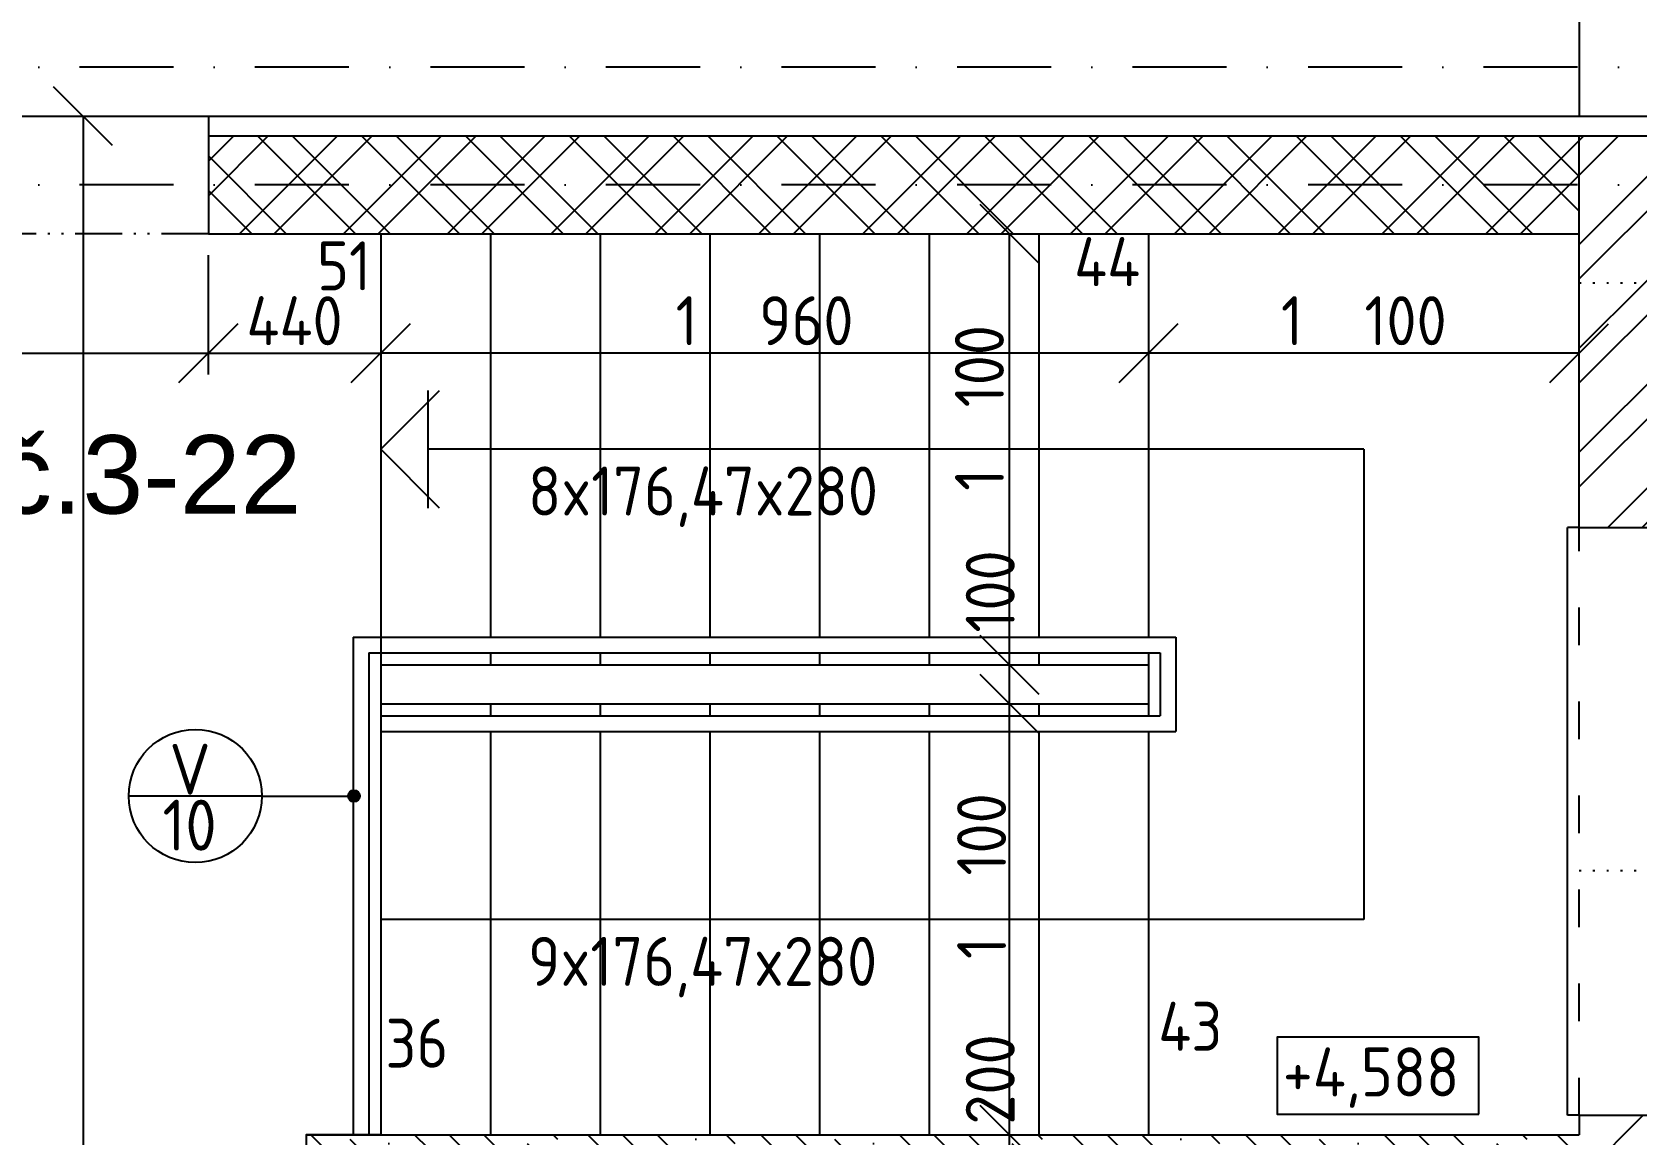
# Model space of a CAD drawing. Extents: x 4511820 to 5180432, y -1526536 to -944957.
# Drawn here: x 5036591 to 5040688, y -1139154 to -1136339 of the extents above; entities that cross this region are included whole.
import ezdxf

# ---------------------------------------------------------------- set-up
doc = ezdxf.new("R2010")
doc.units = 0
doc.header["$MEASUREMENT"] = 0
for name, pattern in [('ACAD_ISO03W100', [30, 12, -18]), ('ACAD_ISO07W100', [3.5, 0.5, -3]), ('ACAD_ISO12W100', [22, 12, -3, 0.5, -3, 0.5, -3]), ('BODKOCIARKOVANA_3', [5.6, 3, -1.3, 0, -1.3])]:
    doc.linetypes.add(name, pattern=pattern)
doc.layers.get('0').update_dxf_attribs({"linetype": 'CONTINUOUS'})
doc.layers.get('Defpoints').update_dxf_attribs({"color": 61, "linetype": 'CONTINUOUS'})
for name, color, linetype in [('KÓTY', 4, 'CONTINUOUS'), ('MÚRY', 1, 'CONTINUOUS'), ('osi', 253, 'CONTINUOUS'), ('Plochy', 41, 'CONTINUOUS'), ('POPIS', 7, 'CONTINUOUS'), ('POZEMOK', 7, 'CONTINUOUS'), ('TENKÁ', 7, 'CONTINUOUS'), ('ŠRAFY', 82, 'CONTINUOUS')]:
    doc.layers.add(name, color=color, linetype=linetype)
doc.styles.add('Style-Arial', font='arial.ttf')
doc.styles.add('STYLE1', font='isocp.shx')
doc.dimstyles.new('STANDARD-50', dxfattribs={"dimtxt": 125, "dimasz": 150, "dimexe": 10, "dimexo": 200, "dimgap": 20, "dimtad": 1, "dimdsep": 46, "dimlunit": 6, "dimtxsty": 'STYLE1', "dimblk1": 'OBLIQUE', "dimblk2": 'OBLIQUE', "dimsah": 1, "dimcen": 2.5, "dimse1": 1, "dimse2": 1, "dimadec": 0, "dimazin": 0, "dimtfac": 1, "dimtmove": 1, "dimatfit": 3, "dimldrblk": 'OBLIQUE', "dimfxl": 1, "dimtolj": 1, "dimtzin": 0, "dimarcsym": 0})
pattern_1 = [(45, (584112, 91563.12), (-132.5825215, 132.5825215), []), (45, (584200.39, 91563.12), (-132.5825215, 132.5825215), [])]

# ---------------------------------------------------------------- blocks, each defined once
blk = doc.blocks.new('_OBLIQUE')
at = {"color": 0, "linetype": 'ByBlock'}
blk.add_line((-0.5, -0.5), (0.5, 0.5), dxfattribs=at)
blk = doc.blocks.new('*D12831')
at = {"layer": 'Defpoints', "color": 0}
for p in [(5040541, -1136304.2), (5040541, -1136554.2), (5043687.5, -1136554.2)]:
    blk.add_point(p, dxfattribs=at)
at = {"layer": 'KÓTY', "color": 0, "lineweight": -2}
blk.add_line((5043687.5, -1136304.2), (5043687.5, -1136554.2), dxfattribs=at)
at = {"layer": 'KÓTY', "color": 0, "linetype": 'ByBlock', "lineweight": -2, "xscale": 150, "yscale": 150, "zscale": 150}
for p, rotation in [((5043687.5, -1136304.2), 90), ((5043687.5, -1136554.2), 270)]:
    blk.add_blockref('_OBLIQUE', p, dxfattribs=dict(at, rotation=rotation))
at = {"layer": 'KÓTY', "color": 0, "insert": (5043521.5, -1136352.5), "char_height": 125, "attachment_point": 5, "rotation": 90, "style": 'STYLE1'}
blk.add_mtext('\\A1;250', dxfattribs=at)
blk = doc.blocks.new('*D12832')
at = {"layer": 'Defpoints', "color": 0}
for p in [(5040541, -1136854.2), (5040541, -1142974.2), (5043687.5, -1142974.2)]:
    blk.add_point(p, dxfattribs=at)
at = {"layer": 'KÓTY', "color": 0, "lineweight": -2}
blk.add_line((5043687.5, -1136854.2), (5043687.5, -1142974.2), dxfattribs=at)
at = {"layer": 'KÓTY', "color": 0, "linetype": 'ByBlock', "lineweight": -2, "xscale": 150, "yscale": 150, "zscale": 150}
for p, rotation in [((5043687.5, -1136854.2), 90), ((5043687.5, -1142974.2), 270)]:
    blk.add_blockref('_OBLIQUE', p, dxfattribs=dict(at, rotation=rotation))
at = {"layer": 'KÓTY', "color": 0, "insert": (5043605, -1139914.2), "char_height": 125, "attachment_point": 5, "rotation": 90, "style": 'STYLE1'}
blk.add_mtext('\\A1;6ﾠ120', dxfattribs=at)
blk = doc.blocks.new('*D12833')
at = {"layer": 'Defpoints', "color": 0}
for p in [(5040541, -1136604.2), (5043687.5, -1136604.2), (5040541, -1136854.2)]:
    blk.add_point(p, dxfattribs=at)
at = {"layer": 'KÓTY', "color": 0, "lineweight": -2}
blk.add_line((5043687.5, -1136854.2), (5043687.5, -1136604.2), dxfattribs=at)
at = {"layer": 'KÓTY', "color": 0, "linetype": 'ByBlock', "lineweight": -2, "xscale": 150, "yscale": 150, "zscale": 150}
for p, rotation in [((5043687.5, -1136604.2), 90), ((5043687.5, -1136854.2), 270)]:
    blk.add_blockref('_OBLIQUE', p, dxfattribs=dict(at, rotation=rotation))
at = {"layer": 'KÓTY', "color": 0, "insert": (5043533.5, -1136718), "char_height": 125, "attachment_point": 5, "rotation": 90, "style": 'STYLE1'}
blk.add_mtext('\\A1;250', dxfattribs=at)
blk = doc.blocks.new('*D18342')
at = {"layer": 'Defpoints', "color": 0}
for p in [(5039086.2, -1139154.2), (5039086.2, -1139154.2), (5039086.2, -1139354.2)]:
    blk.add_point(p, dxfattribs=at)
at = {"layer": 'KÓTY', "color": 0, "lineweight": -2}
blk.add_line((5039086.2, -1139354.2), (5039086.2, -1139154.2), dxfattribs=at)
at = {"layer": 'KÓTY', "color": 0, "linetype": 'ByBlock', "lineweight": -2, "xscale": 150, "yscale": 150, "zscale": 150}
for p, rotation in [((5039086.2, -1139154.2), 90), ((5039086.2, -1139354.2), 270)]:
    blk.add_blockref('_OBLIQUE', p, dxfattribs=dict(at, rotation=rotation))
at = {"layer": 'KÓTY', "color": 0, "insert": (5039037.2, -1139012.7), "char_height": 125, "attachment_point": 5, "rotation": 90, "style": 'STYLE1'}
blk.add_mtext('\\A1;200', dxfattribs=at)
blk = doc.blocks.new('*D18343')
at = {"layer": 'Defpoints', "color": 0}
for p in [(5039086.2, -1138054.2), (5039285.5, -1138054.2), (5039285.5, -1139154.2)]:
    blk.add_point(p, dxfattribs=at)
at = {"layer": 'KÓTY', "color": 0, "lineweight": -2}
blk.add_line((5039086.2, -1139154.2), (5039086.2, -1138054.2), dxfattribs=at)
at = {"layer": 'KÓTY', "color": 0, "linetype": 'ByBlock', "lineweight": -2, "xscale": 150, "yscale": 150, "zscale": 150}
for p, rotation in [((5039086.2, -1138054.2), 90), ((5039086.2, -1139154.2), 270)]:
    blk.add_blockref('_OBLIQUE', p, dxfattribs=dict(at, rotation=rotation))
at = {"layer": 'KÓTY', "color": 0, "insert": (5039015.1, -1138493.7), "char_height": 125, "attachment_point": 5, "rotation": 90, "style": 'STYLE1'}
blk.add_mtext('\\A1;1ﾠ100', dxfattribs=at)
blk = doc.blocks.new('*D18344')
at = {"layer": 'Defpoints', "color": 0}
for p in [(5039086.2, -1137954.2), (5039565.5, -1137954.2), (5039565.5, -1138054.2)]:
    blk.add_point(p, dxfattribs=at)
at = {"layer": 'KÓTY', "color": 0, "lineweight": -2}
blk.add_line((5039086.2, -1138054.2), (5039086.2, -1137954.2), dxfattribs=at)
at = {"layer": 'KÓTY', "color": 0, "linetype": 'ByBlock', "lineweight": -2, "xscale": 150, "yscale": 150, "zscale": 150}
for p, rotation in [((5039086.2, -1137954.2), 90), ((5039086.2, -1138054.2), 270)]:
    blk.add_blockref('_OBLIQUE', p, dxfattribs=dict(at, rotation=rotation))
at = {"layer": 'KÓTY', "color": 0, "insert": (5039037.2, -1137767.2), "char_height": 125, "attachment_point": 5, "rotation": 90, "style": 'STYLE1'}
blk.add_mtext('\\A1;100', dxfattribs=at)
blk = doc.blocks.new('*D18345')
at = {"layer": 'Defpoints', "color": 0}
for p in [(5039086.2, -1136854.2), (5039086.2, -1136854.2), (5039086.2, -1137954.2)]:
    blk.add_point(p, dxfattribs=at)
at = {"layer": 'KÓTY', "color": 0, "lineweight": -2}
blk.add_line((5039086.2, -1137954.2), (5039086.2, -1136854.2), dxfattribs=at)
at = {"layer": 'KÓTY', "color": 0, "linetype": 'ByBlock', "lineweight": -2, "xscale": 150, "yscale": 150, "zscale": 150}
for p, rotation in [((5039086.2, -1136854.2), 90), ((5039086.2, -1137954.2), 270)]:
    blk.add_blockref('_OBLIQUE', p, dxfattribs=dict(at, rotation=rotation))
at = {"layer": 'KÓTY', "color": 0, "insert": (5039009.6, -1137298.7), "char_height": 125, "attachment_point": 5, "rotation": 90, "style": 'STYLE1'}
blk.add_mtext('\\A1;1ﾠ100', dxfattribs=at)
blk = doc.blocks.new('*D18349')
at = {"layer": 'Defpoints', "color": 0}
for p in [(5037481, -1136992.7), (5039441, -1136992.7), (5037481, -1137158.7)]:
    blk.add_point(p, dxfattribs=at)
at = {"layer": 'KÓTY', "color": 0, "lineweight": -2}
blk.add_line((5039441, -1137158.7), (5037481, -1137158.7), dxfattribs=at)
at = {"layer": 'KÓTY', "color": 0, "linetype": 'ByBlock', "lineweight": -2, "xscale": 150, "yscale": 150, "zscale": 150, "rotation": 180}
blk.add_blockref('_OBLIQUE', (5037481, -1137158.7), dxfattribs=at)
at = {"layer": 'KÓTY', "color": 0, "linetype": 'ByBlock', "lineweight": -2, "xscale": 150, "yscale": 150, "zscale": 150}
blk.add_blockref('_OBLIQUE', (5039441, -1137158.7), dxfattribs=at)
at = {"layer": 'KÓTY', "color": 0, "insert": (5038461, -1137076.1), "char_height": 125, "attachment_point": 5, "style": 'STYLE1'}
blk.add_mtext('\\A1;1ﾠ960', dxfattribs=at)
blk = doc.blocks.new('*D18350')
at = {"layer": 'Defpoints', "color": 0}
for p in [(5039441, -1136992.7), (5040541, -1136992.7), (5039441, -1137158.7)]:
    blk.add_point(p, dxfattribs=at)
at = {"layer": 'KÓTY', "color": 0, "lineweight": -2}
blk.add_line((5040541, -1137158.7), (5039441, -1137158.7), dxfattribs=at)
at = {"layer": 'KÓTY', "color": 0, "linetype": 'ByBlock', "lineweight": -2, "xscale": 150, "yscale": 150, "zscale": 150, "rotation": 180}
blk.add_blockref('_OBLIQUE', (5039441, -1137158.7), dxfattribs=at)
at = {"layer": 'KÓTY', "color": 0, "linetype": 'ByBlock', "lineweight": -2, "xscale": 150, "yscale": 150, "zscale": 150}
blk.add_blockref('_OBLIQUE', (5040541, -1137158.7), dxfattribs=at)
at = {"layer": 'KÓTY', "color": 0, "insert": (5039991, -1137076.1), "char_height": 125, "attachment_point": 5, "style": 'STYLE1'}
blk.add_mtext('\\A1;1ﾠ100', dxfattribs=at)
blk = doc.blocks.new('*D19209')
at = {"layer": 'Defpoints', "color": 0}
for p in [(5035536, -1136854.2), (5037041, -1136854.2), (5037041, -1137158.7)]:
    blk.add_point(p, dxfattribs=at)
at = {"layer": 'KÓTY', "color": 0, "lineweight": -2}
blk.add_line((5035536, -1137158.7), (5037041, -1137158.7), dxfattribs=at)
at = {"layer": 'KÓTY', "color": 0, "linetype": 'ByBlock', "lineweight": -2, "xscale": 150, "yscale": 150, "zscale": 150, "rotation": 180}
blk.add_blockref('_OBLIQUE', (5035536, -1137158.7), dxfattribs=at)
at = {"layer": 'KÓTY', "color": 0, "linetype": 'ByBlock', "lineweight": -2, "xscale": 150, "yscale": 150, "zscale": 150}
blk.add_blockref('_OBLIQUE', (5037041, -1137158.7), dxfattribs=at)
at = {"layer": 'KÓTY', "color": 0, "insert": (5036288.5, -1137076.1), "char_height": 125, "attachment_point": 5, "style": 'STYLE1'}
blk.add_mtext('\\A1;1ﾠ505', dxfattribs=at)
blk = doc.blocks.new('*D19210')
at = {"layer": 'Defpoints', "color": 0}
for p in [(5037041, -1136854.2), (5037481, -1136854.2), (5037481, -1137158.7)]:
    blk.add_point(p, dxfattribs=at)
at = {"layer": 'KÓTY', "color": 0, "lineweight": -2}
blk.add_line((5037041, -1137158.7), (5037481, -1137158.7), dxfattribs=at)
at = {"layer": 'KÓTY', "color": 0, "linetype": 'ByBlock', "lineweight": -2, "xscale": 150, "yscale": 150, "zscale": 150, "rotation": 180}
blk.add_blockref('_OBLIQUE', (5037041, -1137158.7), dxfattribs=at)
at = {"layer": 'KÓTY', "color": 0, "linetype": 'ByBlock', "lineweight": -2, "xscale": 150, "yscale": 150, "zscale": 150}
blk.add_blockref('_OBLIQUE', (5037481, -1137158.7), dxfattribs=at)
at = {"layer": 'KÓTY', "color": 0, "insert": (5037261, -1137076.2), "char_height": 125, "attachment_point": 5, "style": 'STYLE1'}
blk.add_mtext('\\A1;440', dxfattribs=at)
blk = doc.blocks.new('*D19215')
at = {"layer": 'Defpoints', "color": 0}
for p in [(5037041, -1136554.2), (5036721, -1142974.2), (5037016, -1142974.2)]:
    blk.add_point(p, dxfattribs=at)
at = {"layer": 'KÓTY', "color": 0, "lineweight": -2}
blk.add_line((5036721, -1136554.2), (5036721, -1142974.2), dxfattribs=at)
at = {"layer": 'KÓTY', "color": 0, "linetype": 'ByBlock', "lineweight": -2, "xscale": 150, "yscale": 150, "zscale": 150}
for p, rotation in [((5036721, -1136554.2), 90), ((5036721, -1142974.2), 270)]:
    blk.add_blockref('_OBLIQUE', p, dxfattribs=dict(at, rotation=rotation))
at = {"layer": 'KÓTY', "color": 0, "insert": (5036617.5, -1140154), "char_height": 125, "attachment_point": 5, "rotation": 90, "style": 'STYLE1'}
blk.add_mtext('\\A1;6ﾠ420', dxfattribs=at)

msp = doc.modelspace()

# ---------------------------------------------------------------- hatches: boundary and pattern name
at = {"layer": 'TENKÁ'}
h = msp.add_hatch(color=256, dxfattribs=at)
h.dxf.hatch_style = 1
h.paths.add_polyline_path([(5037397.652, -1138289.246, 2.41421356), (5037412.652, -1138274.246, 0.41421356)])
at = {"layer": 'ŠRAFY'}
h = msp.add_hatch(dxfattribs=at)
h.set_pattern_fill('ANSI32', color=256, scale=500)
h.set_pattern_definition(pattern_1)
h.paths.add_polyline_path([(5040541, -1136854.191), (5040541, -1136604.191), (5037041, -1136604.191), (5037041, -1136854.191), (5037481, -1136854.191), (5037761, -1136854.191), (5038041, -1136854.191), (5038321, -1136854.191), (5038601, -1136854.191), (5038881, -1136854.191), (5039161, -1136854.191), (5039441, -1136854.191)])
h = msp.add_hatch(dxfattribs=at)
h.set_pattern_fill('ANSI32', color=256, scale=500, angle=90)
h.set_pattern_definition([(135, (400449.4, 44482.1), (-132.5825215, -132.5825215), []), (135, (400449.4, 44570.48), (-132.5825215, -132.5825215), [])])
h.paths.add_polyline_path([(5039441, -1136854.191), (5040541, -1136854.191), (5040541, -1136604.191), (5037041, -1136604.191), (5037041, -1136854.191), (5037481, -1136854.191), (5037761, -1136854.191), (5038041, -1136854.191), (5038321, -1136854.191), (5038601, -1136854.191), (5038881, -1136854.191), (5039161, -1136854.191)])
h = msp.add_hatch(dxfattribs=at)
h.set_pattern_fill('ANSI32', color=256, scale=500)
h.set_pattern_definition(pattern_1)
h.paths.add_polyline_path([(5040921, -1136979.191), (5040921, -1136604.191), (5040541, -1136604.191), (5040541, -1136854.191), (5040541, -1136979.191)])
h = msp.add_hatch(dxfattribs=at)
h.set_pattern_fill('ANSI32', color=256, scale=500)
h.set_pattern_definition(pattern_1)
h.paths.add_polyline_path([(5040921, -1137604.191), (5040921, -1136979.191), (5040541, -1136979.191), (5040541, -1137604.191)])
h = msp.add_hatch(dxfattribs=at)
h.set_pattern_fill('ANSI32', color=256, scale=500)
h.set_pattern_definition(pattern_1)
h.paths.add_polyline_path([(5040851, -1141229.191), (5040921, -1141229.191), (5040921, -1139104.191), (5040851, -1139104.191), (5040541, -1139104.191), (5040541, -1139154.191), (5040541, -1139354.191), (5040541, -1140954.191), (5040541, -1141154.191), (5040541, -1141229.191)])
h = msp.add_hatch(dxfattribs=at)
h.set_pattern_fill('ANSI36', color=256, scale=500, angle=270)
h.set_pattern_definition([(315, (6498350.863, 3361856.5), (121.533978, -33.1456304), [156.25, -31.25, 0, -31.25])])
h.paths.add_polyline_path([(5038591, -1139824.191), (5038791, -1139824.191), (5038791, -1139374.191), (5038791, -1139354.191), (5039052, -1139354.191), (5039092, -1139354.191), (5040380, -1139354.191), (5040420, -1139354.191), (5040541, -1139354.191), (5040541, -1139154.191), (5039441, -1139154.191), (5039161, -1139154.191), (5038881, -1139154.191), (5038851.392, -1139154.191), (5038816.751, -1139154.191), (5038601, -1139154.191), (5038321, -1139154.191), (5038041, -1139154.191), (5037761, -1139154.191), (5037481, -1139154.191), (5037291, -1139154.191), (5037291, -1139354.191), (5038591, -1139354.191)])

# ---------------------------------------------------------------- linework, layer by layer
at = {"layer": 'KÓTY'}
msp.add_line((5037041, -1137213.691), (5037041, -1136909.191), dxfattribs=at)
at = {"layer": 'MÚRY'}
for p, q in [((5036491, -1136554.191), (5037041, -1136554.191)), ((5037041, -1136554.191), (5037041, -1136854.191)), ((5037041, -1136854.191), (5040541, -1136854.191)), ((5040541, -1137604.191), (5040541, -1136854.191)), ((5040541, -1137604.191), (5041081, -1137604.191)), ((5040541, -1139104.191), (5041081, -1139104.191)), ((5040541, -1139104.191), (5040541, -1139154.191)), ((5037291, -1139154.191), (5040541, -1139154.191))]:
    msp.add_line(p, q, dxfattribs=at)
at = {"layer": 'osi', "linetype": 'BODKOCIARKOVANA_3', "ltscale": 80}
for p, q in [((5041881, -1136429.191), (4978211, -1136429.191)), ((5041881, -1136729.191), (4978211, -1136729.191))]:
    msp.add_line(p, q, dxfattribs=at)
at = {"layer": 'Plochy'}
msp.add_lwpolyline([(5035536, -1142624.191), (5035536, -1136554.191), (5037041, -1136554.191), (5037041, -1136854.191), (5037481, -1136854.191), (5037481, -1139154.191), (5037291, -1139154.191), (5037291, -1139354.191), (5038591, -1139354.191), (5038591, -1141154.191), (5040541, -1141154.191), (5040541, -1142974.191), (5036466, -1142974.191), (5036466, -1142624.191)], close=True, dxfattribs=at)
at = {"layer": 'POZEMOK'}
for p, q in [((5037481, -1137404.191), (5037631, -1137254.191)), ((5037601, -1137254.191), (5037601, -1137554.191)), ((5037631, -1137554.191), (5037481, -1137404.191)), ((5039991, -1137404.191), (5037601, -1137404.191)), ((5039991, -1137404.191), (5039991, -1138604.191)), ((5037411, -1137884.191), (5039511, -1137884.191)), ((5037411, -1137884.191), (5037411, -1139154.191)), ((5039511, -1137884.191), (5039511, -1138124.191)), ((5037451, -1137924.191), (5039471, -1137924.191)), ((5037451, -1137924.191), (5037451, -1139154.191)), ((5039471, -1137924.191), (5039471, -1138084.191)), ((5037481, -1138084.191), (5039471, -1138084.191)), ((5037481, -1138124.191), (5039511, -1138124.191)), ((5039991, -1138604.191), (5037481, -1138604.191))]:
    msp.add_line(p, q, dxfattribs=at)
at = {"layer": 'TENKÁ'}
for p, q in [((5040541, -1136304.191), (5040541, -1136554.191)), ((5037041, -1136554.191), (5041081, -1136554.191)), ((5037041, -1136604.191), (5041081, -1136604.191)), ((5040541, -1136854.191), (5040541, -1136604.191)), ((5037481, -1136854.191), (5037481, -1137884.191)), ((5037761, -1136854.191), (5037761, -1137884.191)), ((5038041, -1136854.191), (5038041, -1137884.191)), ((5038321, -1136854.191), (5038321, -1137884.191)), ((5038601, -1136854.191), (5038601, -1137884.191)), ((5038881, -1136854.191), (5038881, -1137884.191)), ((5039161, -1136854.191), (5039161, -1137884.191)), ((5039441, -1136854.191), (5039441, -1137884.191)), ((5037481, -1137924.191), (5037481, -1138054.191)), ((5037761, -1137924.191), (5037761, -1137954.191)), ((5038041, -1137924.191), (5038041, -1137954.191)), ((5038321, -1137924.191), (5038321, -1137954.191)), ((5038601, -1137924.191), (5038601, -1137954.191)), ((5038881, -1137924.191), (5038881, -1137954.191)), ((5039161, -1137924.191), (5039161, -1137954.191)), ((5039441, -1137924.191), (5039441, -1138084.191)), ((5037481, -1137954.191), (5039441, -1137954.191)), ((5037481, -1138054.191), (5037481, -1139154.191)), ((5037481, -1138054.191), (5039441, -1138054.191)), ((5037481, -1138054.191), (5037481, -1139154.191)), ((5037761, -1138054.191), (5037761, -1138084.191)), ((5038041, -1138054.191), (5038041, -1138084.191)), ((5038321, -1138054.191), (5038321, -1138084.191)), ((5038601, -1138054.191), (5038601, -1138084.191)), ((5038881, -1138054.191), (5038881, -1138084.191)), ((5039161, -1138054.191), (5039161, -1138084.191)), ((5037761, -1138124.191), (5037761, -1139154.191)), ((5038041, -1138124.191), (5038041, -1139154.191)), ((5038321, -1138124.191), (5038321, -1139154.191)), ((5038601, -1138124.191), (5038601, -1139154.191)), ((5038881, -1138124.191), (5038881, -1139154.191)), ((5039161, -1138124.191), (5039161, -1139154.191)), ((5039441, -1138124.191), (5039441, -1139154.191)), ((5037177.597, -1138289.246), (5037412.652, -1138289.246))]:
    msp.add_line(p, q, dxfattribs=at)
at = {"layer": 'TENKÁ', "linetype": 'ACAD_ISO12W100', "ltscale": 10}
msp.add_line((5037041, -1136854.191), (5035541, -1136854.191), dxfattribs=at)
at = {"layer": 'TENKÁ', "linetype": 'ACAD_ISO07W100', "ltscale": 10}
for p, q in [((5040541, -1136979.191), (5041081, -1136979.191)), ((5040541, -1138479.191), (5041081, -1138479.191))]:
    msp.add_line(p, q, dxfattribs=at)
at = {"layer": 'TENKÁ', "ltscale": 0.25}
for p, q in [((5040511, -1139104.191), (5040511, -1137604.191)), ((5040541, -1137604.191), (5040511, -1137604.191)), ((5037177.597, -1138289.246), (5036837.597, -1138289.246)), ((5040541, -1139104.191), (5040511, -1139104.191))]:
    msp.add_line(p, q, dxfattribs=at)
at = {"layer": 'TENKÁ', "linetype": 'ACAD_ISO03W100', "ltscale": 8}
msp.add_line((5040541, -1139104.191), (5040541, -1137604.191), dxfattribs=at)
at = {"layer": 'TENKÁ', "ltscale": 0.25}
msp.add_lwpolyline([(5040284.469, -1139101.385), (5040284.469, -1138905.135), (5039769.837, -1138905.135), (5039769.837, -1139101.385)], close=True, dxfattribs=at)
msp.add_circle((5037007.597, -1138289.246), 170, dxfattribs=at)
at = {"layer": 'TENKÁ'}
msp.add_circle((5037412.652, -1138289.246), 15, dxfattribs=at)

# ---------------------------------------------------------------- texts
at = {"layer": 'POPIS', "color": 63, "ltscale": 0.25, "style": 'Style-Arial'}
msp.add_text('byt č.3-22', height=200, dxfattribs=at).set_placement((5036051.889, -1137568.373))
at = {"layer": 'TENKÁ', "ltscale": 0.25, "style": 'STYLE1'}
for s, p in [('51', (5037318.492, -1136998.674)), ('44', (5039251.174, -1136988.008)), ('43', (5039466.021, -1138939.674)), ('36', (5037493.256, -1138982.674)), ('+4,588', (5039784.227, -1139056.084))]:
    msp.add_text(s, height=125, dxfattribs=at).set_placement(p)
at = {"layer": 'TENKÁ', "linetype": 'Continuous', "style": 'STYLE1'}
for s, p in [('8x176,47x280', (5037857.259, -1137573.353)), ('9x176,47x280', (5037857.259, -1138773.853))]:
    msp.add_text(s, height=125, dxfattribs=at).set_placement(p)
at = {"layer": 'TENKÁ', "style": 'STYLE1'}
for s, p in [('V', (5036941.567, -1138285.746)), ('10', (5036923.817, -1138428.632))]:
    msp.add_text(s, height=130, dxfattribs=at).set_placement(p)

# ---------------------------------------------------------------- dimensions: what is measured, and where the dimension line sits
at = {"layer": 'KÓTY'}
for base, p1, p2, picture, middle in [((5043687.5, -1136554.191), (5040541, -1136304.191), (5040541, -1136554.191), '*D12831', (5043604, -1136352.5)), ((5036721, -1142974.191), (5037041, -1136554.191), (5037016, -1142974.191), '*D19215', (5036700, -1140154)), ((5043687.5, -1136604.191), (5040541, -1136854.191), (5040541, -1136604.191), '*D12833', (5043616, -1136718))]:
    dim = msp.add_linear_dim(base=base, p1=p1, p2=p2, angle=90, dimstyle='STANDARD-50', dxfattribs=at)
    dim.commit()
    dim.dimension.update_dxf_attribs({"geometry": picture, "text_midpoint": middle, "dimtype": 160})
for base, p1, p2, picture, middle in [((5039086.191, -1136854.191), (5039086.191, -1137954.191), (5039086.191, -1136854.191), '*D18345', (5039092.191, -1137298.691)), ((5039086.191, -1137954.191), (5039565.5, -1138054.191), (5039565.5, -1137954.191), '*D18344', (5039119.691, -1137767.191)), ((5039086.191, -1138054.191), (5039285.5, -1139154.191), (5039285.5, -1138054.191), '*D18343', (5039097.691, -1138493.691)), ((5039086.191, -1139154.191), (5039086.191, -1139354.191), (5039086.191, -1139154.191), '*D18342', (5039119.691, -1139012.691))]:
    dim = msp.add_linear_dim(base=base, p1=p1, p2=p2, angle=270, dimstyle='STANDARD-50', override={"dimtxsty": 'STYLE1', "dimldrblk": 'OBLIQUE'}, dxfattribs=at)
    dim.commit()
    dim.dimension.update_dxf_attribs({"geometry": picture, "text_midpoint": middle, "dimtype": 160})
dim = msp.add_linear_dim(base=(5043687.5, -1142974.191), p1=(5040541, -1136854.191), p2=(5040541, -1142974.191), angle=90, dimstyle='STANDARD-50', dxfattribs=at)
dim.commit()
dim.dimension.update_dxf_attribs({"geometry": '*D12832', "text_midpoint": (5043604.957, -1139914.191)})
for base, p1, p2, picture, middle in [((5037041, -1137158.691), (5035536, -1136854.191), (5037041, -1136854.191), '*D19209', (5036288.5, -1137076.149)), ((5037481, -1137158.691), (5037041, -1136854.191), (5037481, -1136854.191), '*D19210', (5037261, -1137076.191)), ((5037481, -1137158.691), (5039441, -1136992.691), (5037481, -1136992.691), '*D18349', (5038461, -1137076.149)), ((5039441, -1137158.691), (5040541, -1136992.691), (5039441, -1136992.691), '*D18350', (5039991, -1137076.149))]:
    dim = msp.add_linear_dim(base=base, p1=p1, p2=p2, dimstyle='STANDARD-50', dxfattribs=at)
    dim.commit()
    dim.dimension.update_dxf_attribs({"geometry": picture, "text_midpoint": middle})

doc.saveas('drawing.dxf')
